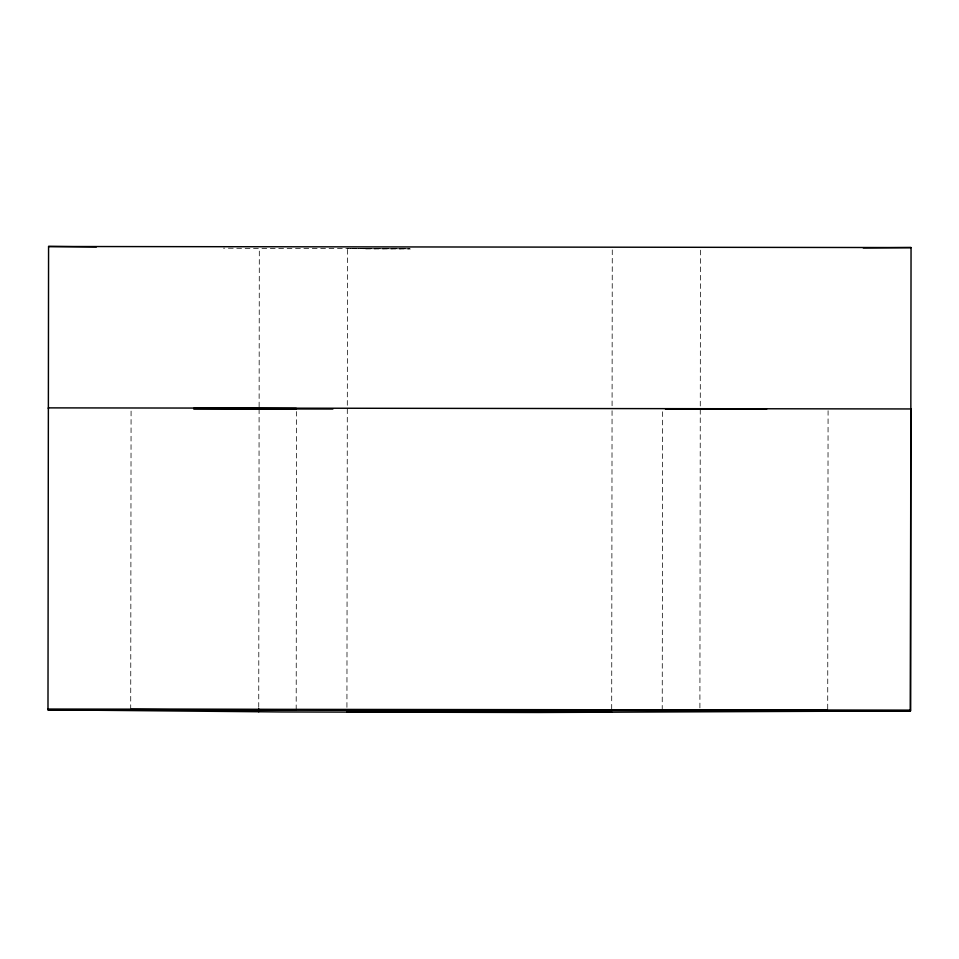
<?xml version="1.0" encoding="UTF-8"?>
<svg xmlns="http://www.w3.org/2000/svg" width="959" height="959" viewBox="0 0 959 959"><rect width="100%" height="100%" fill="white"/><g stroke="black" fill="none" stroke-linecap="round" stroke-linejoin="round"><path stroke-width="0.72" stroke-dasharray="4.79 3.6" d="M130.712 709.54L131.083 409.865M258.738 707.334L259.11 408.402M259.122 406.904L259.314 248.477L223.447 248.141M296.187 709.744L296.559 411.567M346.93 707.322L347.506 248.465L409.361 248.321M611.698 709.157L612.07 407.227M612.082 405.741L612.274 248.801M662.225 710.211L662.609 410.536M699.902 707.886L700.274 407.455M700.274 405.969L700.478 249.028M827.713 708.917L828.085 410.74M365.727 248.884L410.392 248.98M409.385 248.765L259.314 248.477M365.247 248.621L347.506 248.465"/><path stroke-width="1.44" d="M48.573 246.487L47.986 709.828L281.55 711.95L538.431 712.489L910.475 710.907L911.05 247.566L48.573 246.487L96.403 246.942M258.738 711.818L258.738 708.821M910.427 710.128L47.95 709.049L47.986 709.828L910.475 710.907L910.81 408.954L48.334 407.875L48.37 408.654M863.256 247.901L911.05 247.566M665.426 408.99L766.756 409.002M193.838 408.282L296.571 408.57L193.85 408.606M193.61 408.834L332.869 409.013M766.373 710.175L662.225 710.211L827.713 710.415L786.332 710.223M192.04 709.78L296.187 709.744L130.712 709.54L172.081 709.732M910.81 408.954L910.846 409.745M351.438 711.746L346.93 711.806L611.698 712.141L351.438 711.746"/></g></svg>
